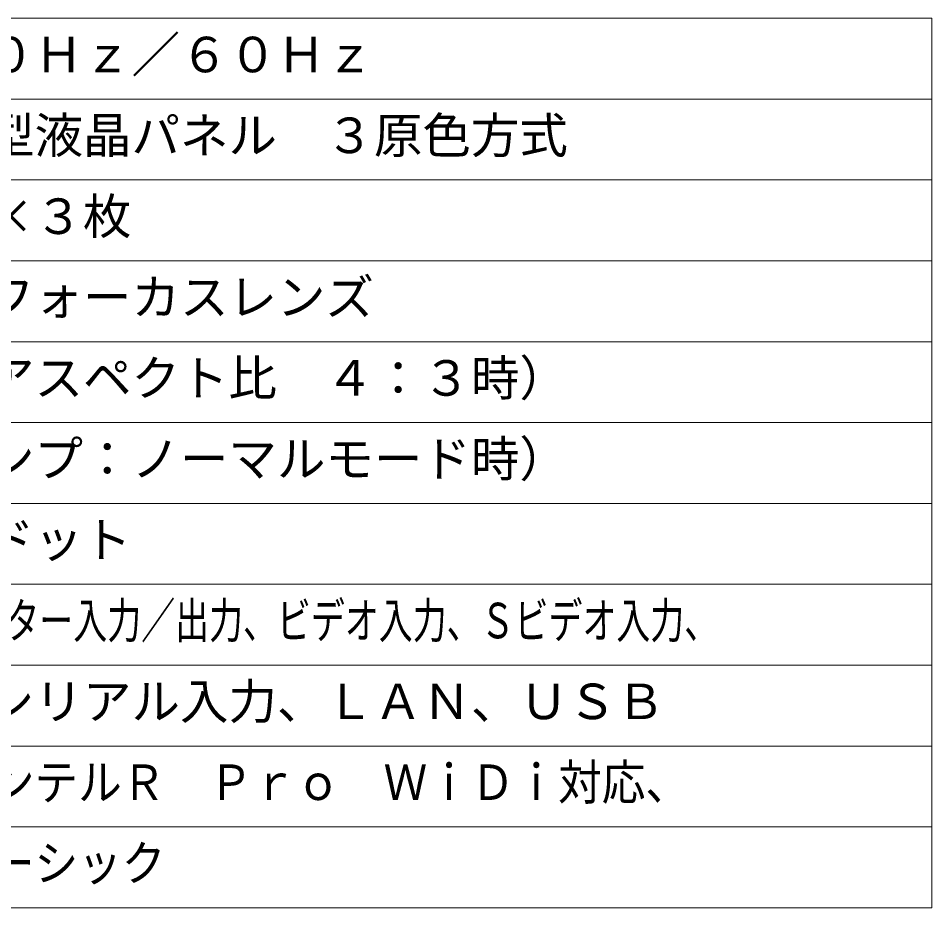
# Model space of a CAD drawing. Units: millimetres, scale not verified. Extents: x -62 to 63, y -56 to 57.
# Drawn here: x 6 to 62.5, y -56.5 to -1.5 of the extents above; entities that cross this region are included whole.
import ezdxf
from ezdxf.enums import TextEntityAlignment as Align

# ---------------------------------------------------------------- set-up
doc = ezdxf.new("R2010")
doc.units = ezdxf.units.MM
doc.header["$LTSCALE"] = 0.125
doc.layers.add('0-2_MOJI1', color=7, linetype='Continuous')
doc.layers.add('0-3_WAKU', color=1, linetype='Continuous', lineweight=18)
doc.styles.add('ＭＳ ゴシック', font='')
doc.styles.get('ＭＳ ゴシック').set_extended_font_data('MS Gothic')

msp = doc.modelspace()

# ---------------------------------------------------------------- linework, layer by layer
at = {"layer": '0-3_WAKU', "color": 4}
for p, q in [((62.5093, -1.4967), (-62.4907, -1.4967)), ((62.5093, -56.4967), (62.5093, -1.4967)), ((-62.4907, -56.4967), (62.5093, -56.4967))]:
    msp.add_line(p, q, dxfattribs=at)
at = {"layer": '0-3_WAKU'}
for p, q in [((-62.4907, -6.4967), (62.5093, -6.4967)), ((-62.4907, -11.4967), (62.5093, -11.4967)), ((-62.4907, -16.4967), (62.5093, -16.4967)), ((62.5093, -21.4967), (-62.4907, -21.4967)), ((-62.4907, -26.4967), (62.5093, -26.4967)), ((-62.4907, -31.4967), (62.5093, -31.4967)), ((-62.4907, -36.4967), (62.5093, -36.4967)), ((-62.4907, -41.4967), (62.5093, -41.4967)), ((-62.4907, -46.4967), (62.5093, -46.4967)), ((-62.4907, -51.4967), (62.5093, -51.4967))]:
    msp.add_line(p, q, dxfattribs=at)

# ---------------------------------------------------------------- texts
at = {"layer": '0-2_MOJI1', "style": 'ＭＳ ゴシック'}
for s, p in [('ＡＣ１００Ｖ\u3000５０Ｈｚ／６０Ｈｚ', (-19.9907, -5.4967)), ('０．６３型\u3000透過型液晶パネル\u3000３原色方式', (-19.9907, -10.4967)), ('７８６４３２画素×３枚', (-19.9907, -15.4967)), ('手動ズーム、手動フォーカスレンズ', (-19.9907, -20.4967)), ('３０～３００型（アスペクト比\u3000４：３時）', (-19.9907, -25.4967)), ('４５００ｌｍ（ランプ：ノーマルモード時）', (-19.9907, -30.4967)), ('１０２４×７６８ドット', (-19.9907, -35.4967)), ('音声入力／出力、シリアル入力、ＬＡＮ、ＵＳＢ', (-19.9907, -45.4967))]:
    msp.add_text(s, height=2.199, dxfattribs=at).set_placement(p, align=Align.BOTTOM_LEFT)
for s, width, p in [('ＨＤＭＩ入力、コンピューター入力／出力、ビデオ入力、Ｓビデオ入力、', 0.7, (-19.9907, -40.4967)), ('ワイヤレス機能、インテルＲ\u3000Ｐｒｏ\u3000ＷｉＤｉ対応、', 0.9, (-19.9907, -50.4967)), ('デイライトビューベーシック', 0.9, (-19.9907, -55.4967))]:
    msp.add_text(s, height=2.199, dxfattribs=dict(at, width=width)).set_placement(p, align=Align.BOTTOM_LEFT)

doc.saveas('drawing.dxf')
